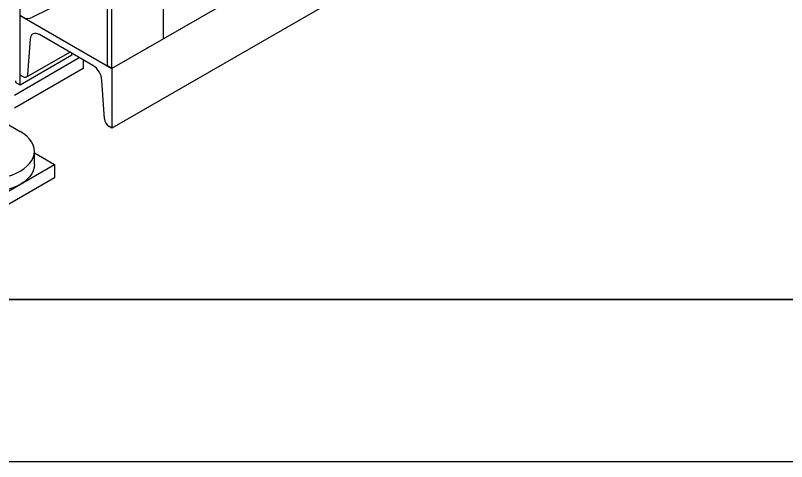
# Model space of a CAD drawing. Header units: millimetres. Extents: x 0 to 11880, y 0 to 8400.
# Drawn here: x 4842.3 to 5317.7, y 100 to 375.3 of the extents above; entities that cross this region are included whole.
import ezdxf

# ---------------------------------------------------------------- set-up
doc = ezdxf.new("R2010")
doc.units = ezdxf.units.MM
doc.header["$LTSCALE"] = 20
doc.layers.add('SQUADRATURA', color=7, linetype='Continuous')

msp = doc.modelspace()

# ---------------------------------------------------------------- linework, layer by layer
at = {"color": 7, "linetype": 'Continuous', "lineweight": 25}
for p, q in [((4845.28, 332.28), (4845.28, 854.87)), ((4845.28, 375.15), (4845.28, 777.3)), ((4898.9, 474.52), (4898.9, 345.15)), ((4901.85, 342.5), (4901.85, 472.82)), ((4933.67, 360.87), (4933.67, 447.81)), ((5006.89, 403.14), (4901.85, 342.5)), ((5039.55, 385.25), (4901.85, 305.75)), ((4873.82, 384.5), (4852.48, 374)), ((4845.28, 375.15), (4901.85, 342.5)), ((4845.28, 338.41), (4845.28, 375.15)), ((4847.05, 374.13), (4845.28, 375.15)), ((4890.04, 344.42), (4857.09, 363.43)), ((4851.45, 360.68), (4849.87, 338.76)), ((4933.67, 360.87), (4901.85, 342.5)), ((4849.05, 337.19), (4875.81, 352.63)), ((4877.1, 350.65), (4877.1, 351.88)), ((4841.74, 326.16), (4881.7, 349.23)), ((4877.1, 350.65), (4845.28, 332.28)), ((4884.17, 347.8), (4884.17, 342.49)), ((4884.17, 342.49), (4841.74, 318)), ((4901.85, 342.5), (4900.07, 343.52)), ((4901.85, 342.5), (4901.85, 305.75)), ((4847.05, 337.38), (4845.28, 338.41)), ((4845.28, 332.28), (4843.51, 333.31)), ((4897.25, 311.41), (4895.67, 335.15)), ((4832.07, 311.33), (4845.28, 303.7)), ((4901.85, 305.75), (4900.07, 306.78)), ((4854.07, 283.29), (4854.07, 291.45)), ((4854.07, 290.46), (4866.49, 283.29)), ((4824.07, 258.8), (4866.49, 283.29)), ((4866.49, 283.29), (4866.49, 275.12)), ((4866.49, 275.12), (4824.07, 250.63))]:
    msp.add_line(p, q, dxfattribs=at)
at = {"color": 7, "linetype": 'Continuous', "lineweight": 25, "flags": 128}
for points in [[(4857.09, 363.43), (4856.04, 363.93), (4855.03, 364.18), (4854.09, 364.17), (4853.25, 363.92), (4852.55, 363.42), (4852, 362.7), (4851.63, 361.77), (4851.45, 360.68)], [(4849.87, 338.76), (4849.78, 338.22), (4849.6, 337.75), (4849.32, 337.39), (4848.97, 337.14), (4848.55, 337.02), (4848.08, 337.01), (4847.58, 337.14), (4847.05, 337.38)], [(4845.28, 279.21), (4847.52, 280.66), (4849.47, 282.24), (4851.1, 283.94), (4852.38, 285.73), (4853.31, 287.6), (4853.88, 289.52), (4854.07, 291.45), (4853.88, 293.39), (4853.31, 295.31), (4852.38, 297.17), (4851.1, 298.97), (4849.47, 300.67), (4847.52, 302.25), (4845.28, 303.7)], [(4854.07, 283.29), (4853.88, 281.35), (4853.31, 279.43), (4852.38, 277.57), (4851.1, 275.77), (4849.47, 274.07), (4847.52, 272.49), (4845.28, 271.04)], [(4802.85, 279.21), (4805.36, 277.91), (4808.11, 276.79), (4811.05, 275.85), (4814.16, 275.11), (4817.39, 274.57), (4820.71, 274.24), (4824.07, 274.14), (4827.43, 274.24), (4830.74, 274.57), (4833.97, 275.11), (4837.08, 275.85), (4840.03, 276.79), (4842.77, 277.91), (4845.28, 279.21)], [(4845.28, 271.04), (4842.77, 269.75), (4840.03, 268.62), (4837.08, 267.69), (4833.97, 266.94), (4830.74, 266.4), (4827.43, 266.08), (4824.07, 265.97), (4820.71, 266.08), (4817.39, 266.4), (4814.16, 266.94), (4811.05, 267.69), (4808.11, 268.62), (4805.36, 269.75), (4802.85, 271.04)]]:
    msp.add_lwpolyline(points, dxfattribs=at)
at = {"color": 7, "linetype": 'Continuous', "lineweight": 25}
for centre, radius, start, end in [((4849.89, 379.65), 6.21, 242.7921, 294.5688), ((4883.31, 333.97), 12.42, 5.4273, 57.2123), ((4900.83, 345.3), 1.94, 184.3833, 246.9369), ((4844.26, 335.09), 1.94, 184.3833, 246.9369), ((4903.44, 312), 6.21, 185.4273, 237.2123)]:
    msp.add_arc(centre, radius, start, end, dxfattribs=at)
at = {"layer": 'SQUADRATURA', "lineweight": 35}
msp.add_line((200, 200), (11680, 200), dxfattribs=at)
at = {"layer": 'SQUADRATURA', "linetype": 'Continuous', "lineweight": 25}
msp.add_line((100, 100), (11780, 100), dxfattribs=at)

doc.saveas('drawing.dxf')
